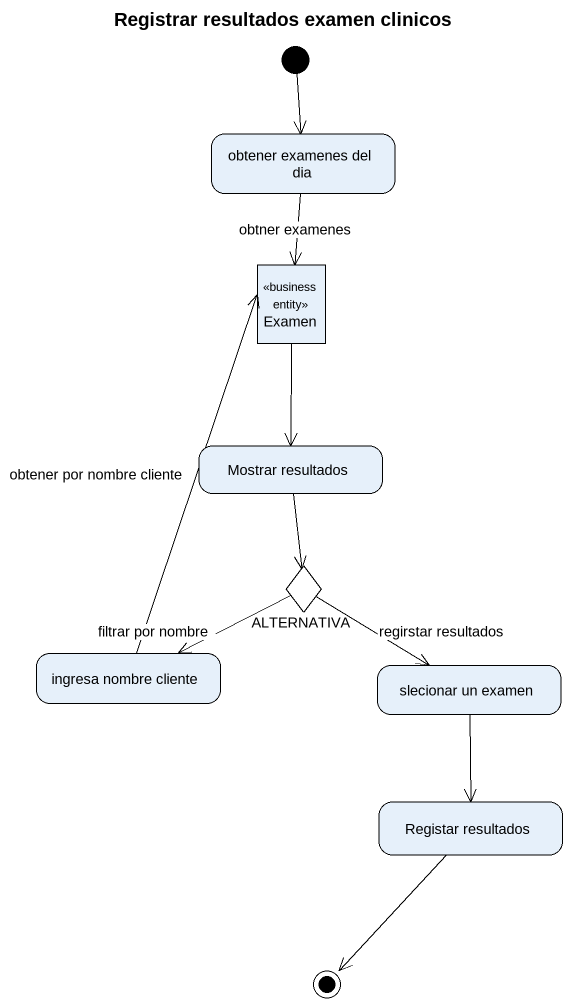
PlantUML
@startuml
title Registrar resultados examen clinicos
hide empty description
state "obtener examenes del dia" as obtener_examenes_del_dia
state Examen <<business entity>>
state "Mostrar resultados" as Mostrar_resultados
state ALTERNATIVA <<choice>>
state "ingresa nombre cliente" as ingresa_nombre_cliente
state "slecionar un examen" as slecionar_un_examen
state "Registar resultados" as Registar_resultados
[*] --> obtener_examenes_del_dia
obtener_examenes_del_dia --> Examen : obtner examenes
Examen --> Mostrar_resultados
Mostrar_resultados --> ALTERNATIVA
ALTERNATIVA -left-> ingresa_nombre_cliente : filtrar por nombre
ALTERNATIVA --> slecionar_un_examen : regirstar resultados
ingresa_nombre_cliente -up-> Examen : obtener por nombre cliente
slecionar_un_examen --> Registar_resultados
Registar_resultados --> [*]
@enduml
